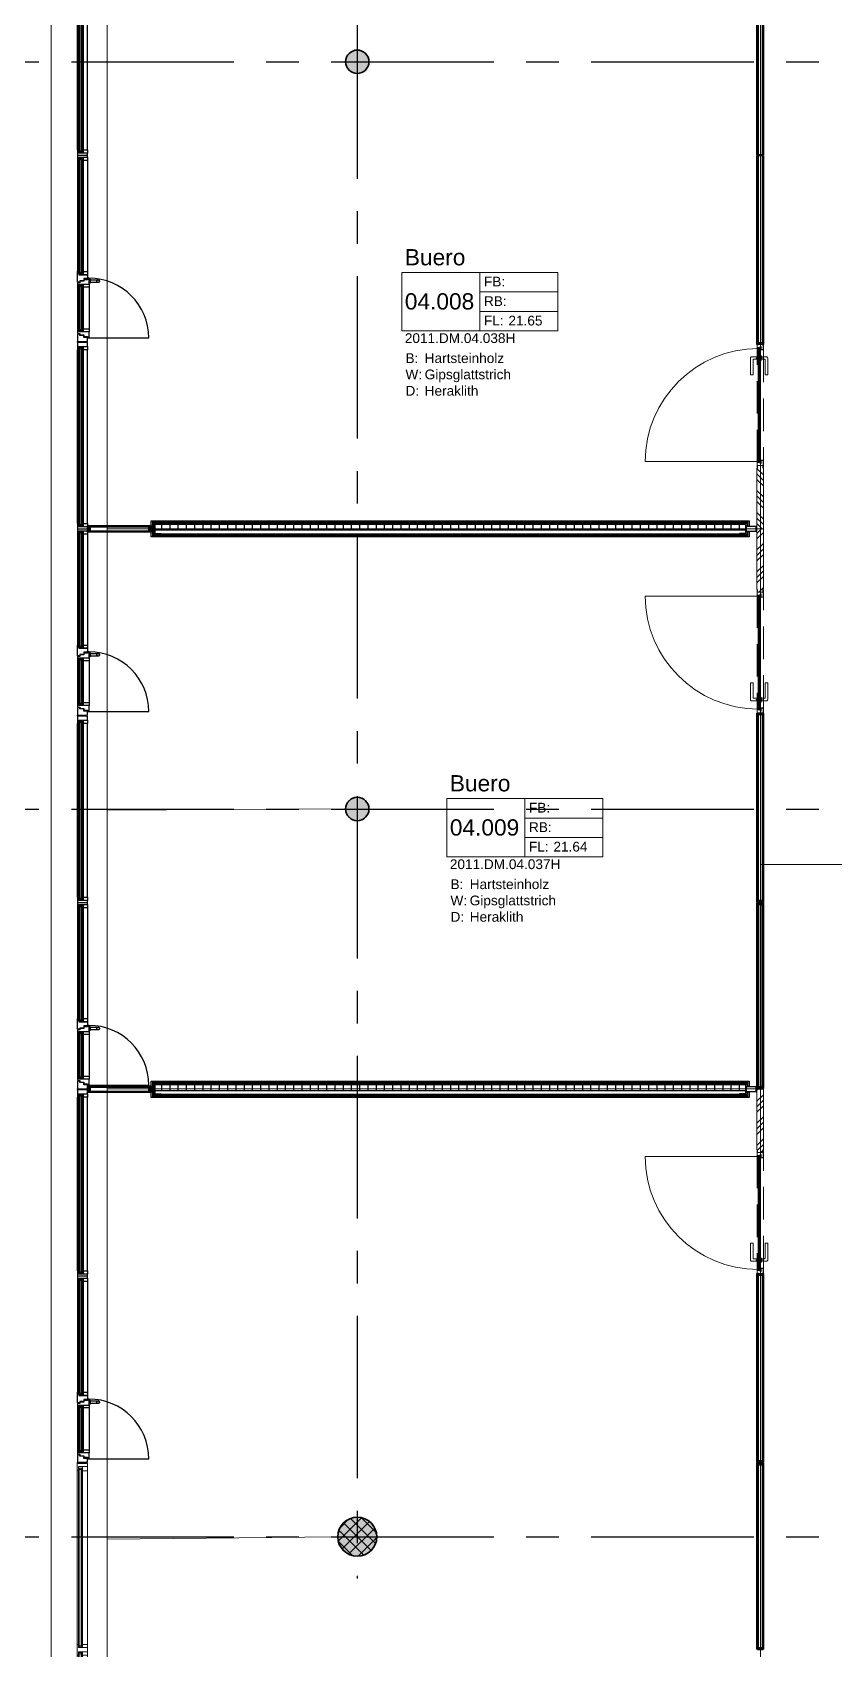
# Model space of a CAD drawing. Header units: millimetres. Extents: x -5 to 111, y -3 to 86.
# Drawn here: x 5.1 to 11.27, y 14.43 to 26.88 of the extents above; entities that cross this region are included whole.
import ezdxf

# ---------------------------------------------------------------- set-up
doc = ezdxf.new("R2010")
doc.units = ezdxf.units.MM
doc.linetypes.add('MITTE', pattern=[2, 1.25, -0.25, 0.25, -0.25])
doc.linetypes.add('STRICHLINIE2', pattern=[0.375, 0.25, -0.125])
for name, color, linetype, lineweight in [('A1------D-', 9, 'Continuous', 18), ('A1E00---E-', 3, 'MITTE', 25), ('A1E2----E-', 4, 'Continuous', 35), ('A1E2----H-', 5, 'Continuous', 18), ('A1E5----E-', 3, 'Continuous', 25), ('A1M11---E-', 3, 'Continuous', 25), ('A1M11---H-', 5, 'Continuous', 25), ('A1M16---E-', 5, 'Continuous', 18), ('A1M62---E-', 5, 'Continuous', 18), ('A1Z21---E-', 210, 'Continuous', 18), ('A1Z23---E-', 214, 'Continuous', 18), ('A1Z29---T-', 5, 'Continuous', 18)]:
    doc.layers.add(name, color=color, linetype=linetype, lineweight=lineweight)
doc.layers.add('A1------H-', color=8, linetype='Continuous')
doc.styles.add('ARIAL', font='ARIAL.TTF')
doc.dimstyles.new('MST1_50m', dxfattribs={"dimtxt": 0.125, "dimasz": 0.05, "dimexe": 0.05, "dimexo": 0.1, "dimgap": 0.05, "dimtad": 1, "dimdec": 3, "dimzin": 9, "dimdsep": 46, "dimtxsty": 'ARIAL', "dimblk": 'ORIGIN', "dimcen": 0, "dimse1": 1, "dimse2": 1, "dimclrd": 256, "dimclre": 256, "dimclrt": 256, "dimadec": 0, "dimazin": 0, "dimtfac": 1, "dimtdec": 3, "dimtix": 1, "dimtmove": 0, "dimatfit": 3, "dimldrblk": 'ORIGIN', "dimfxl": 0, "dimlwd": -1, "dimlwe": -1, "dimarcsym": 0})

# ---------------------------------------------------------------- blocks, each defined once
blk = doc.blocks.new('Gruppe-352')
at = {"layer": 'A1E5----E-'}
blk.add_line((0.088, 0.031), (0.548, 0.031), dxfattribs=at)
blk.add_arc((0.088, 0.031), 0.46, 0, 90, dxfattribs=at)
blk = doc.blocks.new('Gruppe-353')
at = {"layer": 'A1E5----E-'}
blk.add_lwpolyline([(0.088, 0.4825), (0.098, 0.4825), (0.098, 0.4525), (0.088, 0.4525)], close=True, dxfattribs=at)
at = {"layer": 'A1E5----E-', "flags": 128}
blk.add_lwpolyline([(0.158, 0.4775, -0.4142136), (0.168, 0.4675, -0.4142136), (0.158, 0.4575), (0.098, 0.4575), (0.098, 0.4775), (0.158, 0.4775)], format="xyb", close=True, dxfattribs=at)
at = {"layer": 'A1E5----E-'}
blk.add_circle((0.158, 0.4675), 0.01, dxfattribs=at)
blk = doc.blocks.new('Fassaden Typ 1')
at = {"layer": 'A1E5----E-'}
for p, q in [((0, 1.478), (0, 2.814)), ((0.077, 1.478), (0.077, 2.814)), ((0, 1.396), (0, 0.543)), ((0.077, 1.396), (0.077, 0.543)), ((0, 0.422), (0, 0.1)), ((0.088, 0.422), (0.088, 0.1))]:
    blk.add_line(p, q, dxfattribs=at)
for points in [[(0.009, 2.839), (0.077, 2.839), (0.077, 2.871), (0.009, 2.871), (0, 2.871), (0, 2.814), (0.009, 2.814)], [(0.009, 2.832), (0.017, 2.832), (0.017, 1.46), (0.009, 1.46)], [(0.017, 2.832), (0.033, 2.832), (0.033, 2.822), (0.017, 2.822)], [(0.033, 2.832), (0.0375, 2.832), (0.0375, 1.46), (0.033, 1.46)], [(0.0375, 2.832), (0.042, 2.832), (0.042, 1.46), (0.0375, 1.46)], [(0.042, 2.839), (0.077, 2.839), (0.077, 2.814), (0.042, 2.814)], [(0.077, 1.421), (0.077, 1.453), (0.009, 1.453), (0.009, 1.478), (0, 1.478), (0, 1.396), (0.009, 1.396), (0.009, 1.421)], [(0.009, 1.414), (0.017, 1.414), (0.017, 0.525), (0.009, 0.525)], [(0.017, 1.47), (0.033, 1.47), (0.033, 1.46), (0.017, 1.46)], [(0.017, 1.414), (0.033, 1.414), (0.033, 1.404), (0.017, 1.404)], [(0.033, 1.414), (0.0375, 1.414), (0.0375, 0.525), (0.033, 0.525)], [(0.0375, 1.414), (0.042, 1.414), (0.042, 0.525), (0.0375, 0.525)], [(0.042, 1.478), (0.077, 1.478), (0.077, 1.453), (0.042, 1.453)], [(0.042, 1.421), (0.077, 1.421), (0.077, 1.396), (0.042, 1.396)], [(0.077, 0.518), (0.077, 0.488), (0.047, 0.488), (0.047, 0.471), (0.017, 0.471), (0.017, 0.461), (0, 0.461), (0, 0.543), (0.009, 0.543), (0.009, 0.518)], [(0.017, 0.535), (0.033, 0.535), (0.033, 0.525), (0.017, 0.525)], [(0.042, 0.543), (0.077, 0.543), (0.077, 0.518), (0.042, 0.518)], [(0.063, 0.444), (0.088, 0.444), (0.088, 0.491), (0.077, 0.491), (0.077, 0.4795), (0.047, 0.4795), (0.047, 0.468), (0.017, 0.468), (0.017, 0.456), (0, 0.456), (0, 0.422), (0.009, 0.422), (0.009, 0.444)], [(0.009, 0.437), (0.017, 0.437), (0.017, 0.085), (0.009, 0.085)], [(0.017, 0.437), (0.033, 0.437), (0.033, 0.427), (0.017, 0.427)], [(0.033, 0.437), (0.0375, 0.437), (0.0375, 0.085), (0.033, 0.085)], [(0.0375, 0.437), (0.042, 0.437), (0.042, 0.085), (0.0375, 0.085)], [(0.042, 0.444), (0.088, 0.444), (0.088, 0.422), (0.042, 0.422)], [(0.088, 0.031), (0.088, 0.078), (0.063, 0.078), (0.009, 0.078), (0.009, 0.1), (0, 0.1), (0, 0.066), (0.017, 0.066), (0.017, 0.054), (0.047, 0.054), (0.047, 0.0425), (0.077, 0.0425), (0.077, 0.031)], [(0, 0.061), (0, 0.004), (0.009, 0.004), (0.0366, 0.004), (0.077, 0.004), (0.077, 0.034), (0.047, 0.034), (0.047, 0.051), (0.017, 0.051), (0.017, 0.061)], [(0.017, 0.095), (0.033, 0.095), (0.033, 0.085), (0.017, 0.085)], [(0.042, 0.1), (0.088, 0.1), (0.088, 0.078), (0.042, 0.078)]]:
    blk.add_lwpolyline(points, close=True, dxfattribs=at)
for p in [(0, 2.875), (0, 0)]:
    blk.add_point(p, dxfattribs=at)
for name in ['Gruppe-352', 'Gruppe-353']:
    blk.add_blockref(name, (0, 0), dxfattribs=at)
blk = doc.blocks.new('Gruppe-354')
at = {"layer": 'A1E5----E-', "lineweight": 5}
blk.add_line((-45.355, -26.679), (-45.355, -28.939), dxfattribs=at)
at = {"layer": 'A1E5----E-', "lineweight": 5, "flags": 128}
blk.add_lwpolyline([(-45.275, -28.939), (-45.275, -26.679), (-45.355, -26.679)], dxfattribs=at)
at = {"layer": 'A1E5----E-', "lineweight": 5}
for points in [[(-45.355, -26.736), (-45.345, -26.736), (-45.345, -26.704), (-45.315, -26.704), (-45.275, -26.704), (-45.275, -26.679), (-45.355, -26.679)], [(-45.345, -26.716), (-45.34, -26.716), (-45.34, -28.092), (-45.345, -28.092)], [(-45.34, -26.716), (-45.325, -26.716), (-45.325, -26.726), (-45.34, -26.726)], [(-45.325, -26.716), (-45.32, -26.716), (-45.32, -28.092), (-45.325, -28.092)], [(-45.32, -26.716), (-45.315, -26.716), (-45.315, -28.092), (-45.32, -28.092)], [(-45.315, -26.704), (-45.275, -26.704), (-45.275, -26.736), (-45.315, -26.736)], [(-45.345, -28.072), (-45.345, -28.097), (-45.275, -28.097), (-45.275, -28.129), (-45.345, -28.129), (-45.345, -28.154), (-45.355, -28.154), (-45.355, -28.072)], [(-45.34, -28.082), (-45.325, -28.082), (-45.325, -28.092), (-45.34, -28.092)], [(-45.315, -28.072), (-45.275, -28.072), (-45.275, -28.097), (-45.315, -28.097)], [(-45.345, -28.134), (-45.34, -28.134), (-45.34, -28.959), (-45.345, -28.959)], [(-45.34, -28.134), (-45.325, -28.134), (-45.325, -28.144), (-45.34, -28.144)], [(-45.325, -28.134), (-45.32, -28.134), (-45.32, -28.959), (-45.325, -28.959)], [(-45.32, -28.134), (-45.315, -28.134), (-45.315, -28.959), (-45.32, -28.959)], [(-45.315, -28.129), (-45.275, -28.129), (-45.275, -28.154), (-45.315, -28.154)], [(-45.355, -28.977), (-45.355, -28.989), (-45.315, -28.989), (-45.29, -28.989), (-45.275, -28.989), (-45.275, -28.964), (-45.345, -28.964), (-45.345, -28.939), (-45.355, -28.939), (-45.355, -28.969)], [(-45.34, -28.949), (-45.325, -28.949), (-45.325, -28.959), (-45.34, -28.959)], [(-45.315, -28.939), (-45.275, -28.939), (-45.275, -28.964), (-45.315, -28.964)]]:
    blk.add_lwpolyline(points, close=True, dxfattribs=at)
blk = doc.blocks.new('_Origin')
at = {"color": 0, "linetype": 'ByBlock', "lineweight": -2}
blk.add_line((0, 0), (-1, 0), dxfattribs=at)
for points in [[(0, 0), (0, 1)], [(0, 0), (0, -1)]]:
    blk.add_lwpolyline(points)
blk.add_circle((0, 0), 0.5, dxfattribs=at)
blk = doc.blocks.new('*D224')
at = {"layer": 'A1------D-', "transparency": 16777216}
blk.add_line((5.295, 4.001), (84.625, 4.001), dxfattribs=at)
at = {"layer": 'Defpoints', "color": 0, "transparency": 16777216}
for p in [(84.675, 18.775), (5.245, 8.158), (84.675, 4.001)]:
    blk.add_point(p, dxfattribs=at)
at = {"layer": 'A1------D-', "transparency": 16777216, "xscale": 0.05, "yscale": 0.05, "zscale": 0.05, "rotation": 180}
blk.add_blockref('_Origin', (5.245, 4.001), dxfattribs=at)
at = {"layer": 'A1------D-', "transparency": 16777216, "xscale": 0.05, "yscale": 0.05, "zscale": 0.05}
blk.add_blockref('_Origin', (84.675, 4.001), dxfattribs=at)
at = {"layer": 'A1------D-', "transparency": 16777216, "insert": (44.96, 4.115), "char_height": 0.125, "attachment_point": 5, "style": 'ARIAL'}
blk.add_mtext('79.43', dxfattribs=at)
blk = doc.blocks.new('*D252')
at = {"layer": 'A1------D-', "transparency": 16777216}
blk.add_line((2.55, 8.56), (2.55, 18.631), dxfattribs=at)
at = {"layer": 'Defpoints', "color": 0, "transparency": 16777216}
for p in [(2.55, 18.681), (6.015, 18.681), (5.675, 8.51)]:
    blk.add_point(p, dxfattribs=at)
at = {"layer": 'A1------D-', "transparency": 16777216, "xscale": 0.05, "yscale": 0.05, "zscale": 0.05}
for p, rotation in [((2.55, 18.681), 90), ((2.55, 8.51), 270)]:
    blk.add_blockref('_Origin', p, dxfattribs=dict(at, rotation=rotation))
at = {"layer": 'A1------D-', "transparency": 16777216, "insert": (2.436, 13.596), "char_height": 0.125, "attachment_point": 5, "rotation": 90, "style": 'ARIAL'}
blk.add_mtext('10.171', dxfattribs=at)
blk = doc.blocks.new('*D253')
at = {"layer": 'A1------D-', "transparency": 16777216}
for p, q in [((2.55, 18.856), (2.55, 18.906)), ((2.55, 18.681), (2.55, 18.806)), ((2.55, 18.631), (2.55, 18.581))]:
    blk.add_line(p, q, dxfattribs=at)
at = {"layer": 'Defpoints', "color": 0, "transparency": 16777216}
for p in [(2.55, 18.806), (6.015, 18.806), (6.015, 18.681)]:
    blk.add_point(p, dxfattribs=at)
at = {"layer": 'A1------D-', "transparency": 16777216, "xscale": 0.05, "yscale": 0.05, "zscale": 0.05}
for p, rotation in [((2.55, 18.806), 270), ((2.55, 18.681), 90)]:
    blk.add_blockref('_Origin', p, dxfattribs=dict(at, rotation=rotation))
at = {"layer": 'A1------D-', "transparency": 16777216, "insert": (2.436, 18.744), "char_height": 0.125, "attachment_point": 5, "rotation": 90, "style": 'ARIAL'}
blk.add_mtext('12.5', dxfattribs=at)
blk = doc.blocks.new('*D254')
at = {"layer": 'A1------D-', "transparency": 16777216}
blk.add_line((2.55, 18.856), (2.55, 22.944), dxfattribs=at)
at = {"layer": 'Defpoints', "color": 0, "transparency": 16777216}
for p in [(2.55, 22.994), (6.015, 22.994), (6.015, 18.806)]:
    blk.add_point(p, dxfattribs=at)
at = {"layer": 'A1------D-', "transparency": 16777216, "xscale": 0.05, "yscale": 0.05, "zscale": 0.05}
for p, rotation in [((2.55, 22.994), 90), ((2.55, 18.806), 270)]:
    blk.add_blockref('_Origin', p, dxfattribs=dict(at, rotation=rotation))
at = {"layer": 'A1------D-', "transparency": 16777216, "insert": (2.436, 20.9), "char_height": 0.125, "attachment_point": 5, "rotation": 90, "style": 'ARIAL'}
blk.add_mtext('4.188', dxfattribs=at)
blk = doc.blocks.new('*D255')
at = {"layer": 'A1------D-', "transparency": 16777216}
for p, q in [((2.55, 23.169), (2.55, 23.219)), ((2.55, 22.994), (2.55, 23.119)), ((2.55, 22.944), (2.55, 22.894))]:
    blk.add_line(p, q, dxfattribs=at)
at = {"layer": 'Defpoints', "color": 0, "transparency": 16777216}
for p in [(2.55, 23.119), (6.015, 23.119), (6.015, 22.994)]:
    blk.add_point(p, dxfattribs=at)
at = {"layer": 'A1------D-', "transparency": 16777216, "xscale": 0.05, "yscale": 0.05, "zscale": 0.05}
for p, rotation in [((2.55, 23.119), 270), ((2.55, 22.994), 90)]:
    blk.add_blockref('_Origin', p, dxfattribs=dict(at, rotation=rotation))
at = {"layer": 'A1------D-', "transparency": 16777216, "insert": (2.436, 23.056), "char_height": 0.125, "attachment_point": 5, "rotation": 90, "style": 'ARIAL'}
blk.add_mtext('12.5', dxfattribs=at)
blk = doc.blocks.new('*D256')
at = {"layer": 'A1------D-', "transparency": 16777216}
blk.add_line((2.55, 23.169), (2.55, 27.256), dxfattribs=at)
at = {"layer": 'Defpoints', "color": 0, "transparency": 16777216}
for p in [(2.55, 27.306), (6.015, 27.306), (6.015, 23.119)]:
    blk.add_point(p, dxfattribs=at)
at = {"layer": 'A1------D-', "transparency": 16777216, "xscale": 0.05, "yscale": 0.05, "zscale": 0.05}
for p, rotation in [((2.55, 27.306), 90), ((2.55, 23.119), 270)]:
    blk.add_blockref('_Origin', p, dxfattribs=dict(at, rotation=rotation))
at = {"layer": 'A1------D-', "transparency": 16777216, "insert": (2.436, 25.213), "char_height": 0.125, "attachment_point": 5, "rotation": 90, "style": 'ARIAL'}
blk.add_mtext('4.188', dxfattribs=at)
blk = doc.blocks.new('*D274')
at = {"layer": 'A1------D-', "transparency": 16777216}
blk.add_line((1.763, 8.2), (1.763, 75.005), dxfattribs=at)
at = {"layer": 'Defpoints', "color": 0, "transparency": 16777216}
for p in [(1.763, 75.055), (5.245, 75.055), (5.245, 8.15)]:
    blk.add_point(p, dxfattribs=at)
at = {"layer": 'A1------D-', "transparency": 16777216, "xscale": 0.05, "yscale": 0.05, "zscale": 0.05}
for p, rotation in [((1.763, 75.055), 90), ((1.763, 8.15), 270)]:
    blk.add_blockref('_Origin', p, dxfattribs=dict(at, rotation=rotation))
at = {"layer": 'A1------D-', "transparency": 16777216, "insert": (1.649, 41.603), "char_height": 0.125, "attachment_point": 5, "rotation": 90, "style": 'ARIAL'}
blk.add_mtext('66.905', dxfattribs=at)
blk = doc.blocks.new('bbl-raumstempel')
for points in [[(0, 0), (0, -0.45), (1.2, -0.45), (1.2, 0), (0, 0)], [(0.6, -0.45), (0.6, 0)], [(0.6, -0.15), (1.2, -0.15)], [(0.6, -0.3), (1.2, -0.3)], [(1.2, -0.3), (1.2, -0.45)]]:
    blk.add_lwpolyline(points)
at = {"style": 'ARIAL'}
for s, p in [('FB:', (0.632, -0.108)), ('RB:', (0.632, -0.258)), ('FL:', (0.632, -0.408)), ('B:', (0.028, -0.697)), ('W:', (0.028, -0.822)), ('D:', (0.028, -0.948))]:
    blk.add_text(s, height=0.075, dxfattribs=at).set_placement(p)
for tag, p, height in [('RAUMBEZ', (0.023, 0.055), 0.125), ('FB', (0.82, -0.108), 0.075), ('RNR1', (0.023, -0.285), 0.125), ('RB', (0.82, -0.258), 0.075), ('FLAECHE', (0.82, -0.408), 0.075), ('RNR2', (0.023, -0.543), 0.075), ('B', (0.176, -0.697), 0.075), ('W', (0.176, -0.822), 0.075), ('D', (0.176, -0.948), 0.075)]:
    blk.add_attdef(tag, p, '', height=height, dxfattribs=at)
blk = doc.blocks.new('2011.DM.04.025V', base_point=(44.845, 13.53))
at = {"layer": 'A1Z21---E-'}
blk.add_lwpolyline([(44.845, 13.53), (10.701, 13.53), (44.845, 13.53), (10.701, 13.53), (10.701, 20.474), (12.516, 20.474), (12.516, 14.981), (16.975, 14.981), (16.975, 15.58), (17.375, 15.58), (17.375, 20.13), (16.976, 20.13), (16.976, 20.474), (18.38, 20.474)], dxfattribs=at)
at = {"layer": 'A1Z21---E-', "style": 'ARIAL', "flags": 1}
blk.add_attdef('C_NUMBER', (44.845, 13.53), '', height=10, dxfattribs=at)
blk = doc.blocks.new('2011.DM.04.036H', base_point=(5.675, 18.746))
at = {"layer": 'A1Z21---E-'}
blk.add_lwpolyline([(5.675, 18.746), (10.701, 18.746), (10.701, 13.53), (13.225, 13.53), (13.225, 8.51), (7.598, 8.51), (7.6, 8.75), (7.655, 8.761), (7.706, 8.794), (7.741, 8.849), (7.75, 8.9), (7.737, 8.96), (7.705, 9.007), (7.658, 9.038), (7.6, 9.05), (7.535, 9.035), (7.495, 9.007), (7.465, 8.966), (7.45, 8.9), (7.462, 8.841), (7.494, 8.794), (7.536, 8.764), (7.6, 8.75), (7.598, 8.51), (5.675, 8.51), (5.675, 15.282), (7.45, 15.3), (7.459, 15.25), (7.493, 15.195), (7.538, 15.163), (7.6, 15.15), (7.657, 15.161), (7.706, 15.194), (7.738, 15.24), (7.75, 15.3), (7.731, 15.372), (7.705, 15.407), (7.665, 15.435), (7.6, 15.45), (7.543, 15.439), (7.495, 15.407), (7.462, 15.358), (7.45, 15.3), (5.675, 15.282)], close=True, dxfattribs=at)
at = {"layer": 'A1Z21---E-', "style": 'ARIAL', "flags": 1}
blk.add_attdef('C_NUMBER', (5.675, 18.746), '', height=10, dxfattribs=at)
blk = doc.blocks.new('2011.DM.04.037H', base_point=(5.675, 23.056))
at = {"layer": 'A1Z21---E-'}
blk.add_lwpolyline([(5.675, 23.056), (10.701, 23.056), (10.701, 18.746), (5.675, 18.746), (5.675, 20.891), (7.51, 20.9), (7.517, 20.866), (7.535, 20.837), (7.562, 20.819), (7.6, 20.81), (7.637, 20.818), (7.663, 20.836), (7.684, 20.868), (7.69, 20.9), (7.681, 20.939), (7.663, 20.964), (7.635, 20.983), (7.6, 20.99), (7.572, 20.986), (7.537, 20.964), (7.522, 20.946), (7.51, 20.9), (5.675, 20.891)], close=True, dxfattribs=at)
at = {"layer": 'A1Z21---E-', "style": 'ARIAL', "flags": 1}
blk.add_attdef('C_NUMBER', (5.675, 23.056), '', height=10, dxfattribs=at)
blk = doc.blocks.new('2011.DM.04.038H', base_point=(5.675, 27.369))
at = {"layer": 'A1Z21---E-'}
blk.add_lwpolyline([(5.675, 27.369), (7.596, 27.369), (7.6, 26.74), (7.563, 26.732), (7.538, 26.715), (7.518, 26.688), (7.51, 26.65), (7.518, 26.613), (7.536, 26.586), (7.563, 26.571), (7.6, 26.56), (7.637, 26.568), (7.663, 26.585), (7.684, 26.619), (7.69, 26.65), (7.681, 26.689), (7.664, 26.714), (7.632, 26.734), (7.6, 26.74), (7.596, 27.369), (10.67, 27.369), (10.701, 27.369), (10.701, 23.056), (5.675, 23.056)], close=True, dxfattribs=at)
at = {"layer": 'A1Z21---E-', "style": 'ARIAL', "flags": 1}
blk.add_attdef('C_NUMBER', (5.675, 27.369), '', height=10, dxfattribs=at)
blk = doc.blocks.new('Gruppe-13')
at = {"layer": 'A1M16---E-', "linetype": 'Continuous', "lineweight": 5}
h = blk.add_hatch(dxfattribs=at)
h.set_pattern_fill('HARTHOLZ', color=256, style=0, pattern_type=2)
h.set_pattern_definition([(45, (0, 0), (-0.084853, 0.084853), []), (45, (-0.02121, 0.02121), (-0.084853, 0.084853), []), (45, (-0.04243, 0.04243), (-0.084853, 0.084853), [])])
h.paths.add_polyline_path([(-0.43355, -0.22875), (-0.39355, -0.22875), (-0.39355, -0.24875), (-0.38855, -0.24875), (-0.38855, -0.71625), (-0.43855, -0.71625), (-0.43855, -0.24875), (-0.43355, -0.24875)])
at = {"layer": 'A1M16---E-', "linetype": 'Continuous', "lineweight": 9}
blk.add_lwpolyline([(-0.43355, -0.22875), (-0.39355, -0.22875), (-0.39355, -0.24875), (-0.38855, -0.24875), (-0.38855, -0.71625), (-0.43855, -0.71625), (-0.43855, -0.24875), (-0.43355, -0.24875)], close=True, dxfattribs=at)
blk = doc.blocks.new('Gruppe-14')
at = {"layer": 'A1M16---E-', "linetype": 'Continuous', "lineweight": 0}
for points in [[(-0.413, 0.686), (-0.413, 0.678), (-0.391, 0.678), (-0.391, 0.716), (-0.389, 0.716), (-0.389, 0.676), (-0.415, 0.676), (-0.415, 0.684), (-0.419, 0.684), (-0.419, 0.661), (-0.439, 0.661), (-0.439, 0.716), (-0.437, 0.716), (-0.437, 0.663), (-0.421, 0.663), (-0.421, 0.686)], [(-0.412, 0.671), (-0.406, 0.671), (-0.406, -0.199), (-0.412, -0.199)], [(-0.405, 0.671), (-0.399, 0.671), (-0.399, -0.199), (-0.405, -0.199)], [(-0.413, -0.214), (-0.413, -0.206), (-0.391, -0.206), (-0.391, -0.244), (-0.389, -0.244), (-0.389, -0.204), (-0.415, -0.204), (-0.415, -0.212), (-0.419, -0.212), (-0.419, -0.189), (-0.439, -0.189), (-0.439, -0.244), (-0.437, -0.244), (-0.437, -0.191), (-0.421, -0.191), (-0.421, -0.214)]]:
    blk.add_hatch(color=256, dxfattribs=at).paths.add_polyline_path(points)
at = {"layer": 'A1M16---E-', "linetype": 'STRICHLINIE2', "lineweight": 9}
for p, q in [((-0.439, 0.661), (-0.439, -0.189)), ((-0.389, -0.204), (-0.389, 0.676))]:
    blk.add_line(p, q, dxfattribs=at)
at = {"layer": 'A1M16---E-', "linetype": 'Continuous', "lineweight": 9}
blk.add_line((-0.399, -0.199), (0.471, -0.199), dxfattribs=at)
for points in [[(-0.413, 0.686), (-0.413, 0.678), (-0.391, 0.678), (-0.391, 0.716), (-0.389, 0.716), (-0.389, 0.676), (-0.415, 0.676), (-0.415, 0.684), (-0.419, 0.684), (-0.419, 0.661), (-0.439, 0.661), (-0.439, 0.716), (-0.437, 0.716), (-0.437, 0.663), (-0.421, 0.663), (-0.421, 0.686)], [(-0.391, 0.701), (-0.437, 0.701), (-0.437, 0.663), (-0.421, 0.663), (-0.421, 0.686), (-0.413, 0.686), (-0.413, 0.678), (-0.391, 0.678)], [(-0.419, 0.684), (-0.415, 0.684), (-0.415, 0.661), (-0.419, 0.661)], [(-0.412, 0.671), (-0.406, 0.671), (-0.406, -0.199), (-0.412, -0.199)], [(-0.405, 0.671), (-0.399, 0.671), (-0.399, -0.199), (-0.405, -0.199)], [(-0.412, 0.603), (-0.399, 0.603), (-0.399, 0.593), (-0.412, 0.593)], [(-0.413, -0.214), (-0.413, -0.206), (-0.391, -0.206), (-0.391, -0.244), (-0.389, -0.244), (-0.389, -0.204), (-0.415, -0.204), (-0.415, -0.212), (-0.419, -0.212), (-0.419, -0.189), (-0.439, -0.189), (-0.439, -0.244), (-0.437, -0.244), (-0.437, -0.191), (-0.421, -0.191), (-0.421, -0.214)], [(-0.391, -0.229), (-0.437, -0.229), (-0.437, -0.191), (-0.421, -0.191), (-0.421, -0.214), (-0.413, -0.214), (-0.413, -0.206), (-0.391, -0.206)], [(-0.437, -0.229), (-0.434, -0.229), (-0.434, -0.244), (-0.437, -0.244)], [(-0.419, -0.189), (-0.415, -0.189), (-0.415, -0.212), (-0.419, -0.212)], [(-0.394, -0.229), (-0.391, -0.229), (-0.391, -0.244), (-0.394, -0.244)]]:
    blk.add_lwpolyline(points, close=True, dxfattribs=at)
at = {"layer": 'A1M16---E-', "linetype": 'Continuous', "lineweight": 9, "flags": 128}
for points in [[(-0.471, 0.598, -0.414214), (-0.461, 0.608), (-0.421, 0.608), (-0.421, 0.588), (-0.446, 0.588, 0.414214), (-0.451, 0.583), (-0.451, 0.468), (-0.471, 0.468)], [(-0.412, 0.617), (-0.412, 0.58), (-0.419, 0.58, -0.414214), (-0.421, 0.582), (-0.421, 0.615, -0.414214), (-0.419, 0.617)], [(-0.399, 0.617), (-0.399, 0.58), (-0.391, 0.58, 0.414214), (-0.389, 0.582), (-0.389, 0.615, 0.414214), (-0.391, 0.617)], [(-0.339, 0.598, 0.414214), (-0.349, 0.608), (-0.389, 0.608), (-0.389, 0.588), (-0.364, 0.588, -0.414214), (-0.359, 0.583), (-0.359, 0.468), (-0.339, 0.468)]]:
    blk.add_lwpolyline(points, format="xyb", close=True, dxfattribs=at)
at = {"layer": 'A1M16---E-', "linetype": 'Continuous', "lineweight": 9}
for centre in [(-0.427, 0.598), (-0.383, 0.598)]:
    blk.add_circle(centre, 0.001, dxfattribs=at)
blk.add_arc((-0.399, -0.199), 0.87, 0, 90, dxfattribs=at)
at = {"layer": 'A1M16---E-'}
blk.add_blockref('Gruppe-13', (0, 0), dxfattribs=at)
blk = doc.blocks.new('2011.DM.04.049V', base_point=(35.55, 47.104))
at = {"layer": 'A1Z21---E-'}
blk.add_lwpolyline([(10.7, 43.18), (10.701, 20.474), (15.067, 20.474), (15.067, 20.675), (14.875, 20.675), (14.875, 21.125), (15.325, 21.125), (15.325, 20.675), (15.067, 20.675), (15.067, 20.474), (18.38, 20.474)], dxfattribs=at)
at = {"layer": 'A1Z21---E-', "style": 'ARIAL', "flags": 1}
blk.add_attdef('C_NUMBER', (35.55, 47.104), '', height=10, dxfattribs=at)

msp = doc.modelspace()

# ---------------------------------------------------------------- hatches: boundary and pattern name
at = {"layer": 'A1------H-'}
h = msp.add_hatch(color=256, dxfattribs=at)
edge = h.paths.add_edge_path()
edge.add_arc((7.6, 26.65), 0.09, 0, 360)
h = msp.add_hatch(color=256, dxfattribs=at)
edge = h.paths.add_edge_path()
edge.add_arc((7.6, 26.65), 0.09, 0, 360)
h = msp.add_hatch(color=256, dxfattribs=at)
edge = h.paths.add_edge_path()
edge.add_arc((7.6, 20.9), 0.09, 0, 360)
h = msp.add_hatch(color=256, dxfattribs=at)
edge = h.paths.add_edge_path()
edge.add_arc((7.6, 20.9), 0.09, 0, 360)
h = msp.add_hatch(color=256, dxfattribs=at)
edge = h.paths.add_edge_path()
edge.add_arc((7.6, 15.3), 0.15, 0, 360)
at = {"layer": 'A1E2----H-'}
h = msp.add_hatch(dxfattribs=at)
h.set_pattern_fill('ANSI37', color=256, scale=0.02, style=0)
edge = h.paths.add_edge_path()
edge.add_arc((7.6, 15.3), 0.15, 0, 360, ccw=False)
at = {"layer": 'A1M11---H-'}
h = msp.add_hatch(dxfattribs=at)
h.set_pattern_fill('ANSI31', color=256, scale=0.02, angle=45, style=0)
h.paths.add_polyline_path([(6.043, 23.0915), (10.587, 23.0915), (10.587, 23.0445), (6.043, 23.0445)])
h = msp.add_hatch(dxfattribs=at)
h.set_pattern_fill('ANSI31', color=256, scale=0.02, angle=45, style=0)
h.paths.add_polyline_path([(6.043, 18.779), (10.587, 18.779), (10.587, 18.732), (6.043, 18.732)])

# ---------------------------------------------------------------- linework, layer by layer
at = {"layer": 'A1E00---E-'}
for p, q in [((7.6, 79), (7.6, 14.9776)), ((1.4, 26.65), (89.8, 26.65)), ((1.4, 20.9), (89.8, 20.9)), ((1.4, 15.3), (47.4, 15.3))]:
    msp.add_line(p, q, dxfattribs=at)
at = {"layer": 'A1E2----E-'}
for centre, radius in [((7.6, 26.65), 0.09), ((7.6, 26.65), 0.09), ((7.6, 20.9), 0.09), ((7.6, 20.9), 0.09), ((7.6, 15.3), 0.15), ((7.6, 15.3), 0.15)]:
    msp.add_circle(centre, radius, dxfattribs=at)
at = {"layer": 'A1E5----E-'}
for p, q in [((5.445, 25.9313), (5.525, 25.9313)), ((5.445, 24.4938), (5.525, 24.4938)), ((5.445, 23.0563), (5.525, 23.0563)), ((5.445, 21.6188), (5.525, 21.6188)), ((5.445, 20.1813), (5.525, 20.1813)), ((5.525, 18.7438), (5.445, 18.7438)), ((5.525, 17.305), (5.445, 17.305)), ((5.525, 15.8688), (5.445, 15.8688))]:
    msp.add_line(p, q, dxfattribs=at)
at = {"layer": 'A1M11---E-'}
for p, q in [((10.6875, 24.4888), (10.7145, 24.4738)), ((10.7145, 24.4888), (10.6875, 24.4738)), ((5.545, 23.0688), (5.53, 23.0418)), ((5.545, 23.0418), (5.53, 23.0688)), ((5.995, 23.0688), (6.01, 23.0418)), ((5.995, 23.0418), (6.01, 23.0688)), ((10.6875, 21.6238), (10.7145, 21.6388)), ((10.7145, 21.6238), (10.6875, 21.6388)), ((10.6875, 20.1988), (10.7145, 20.1838)), ((10.7145, 20.1988), (10.6875, 20.1838)), ((10.6875, 20.1638), (10.7145, 20.1788)), ((10.7145, 20.1638), (10.6875, 20.1788)), ((5.545, 18.7563), (5.53, 18.7293)), ((5.545, 18.7293), (5.53, 18.7563)), ((5.995, 18.7563), (6.01, 18.7293)), ((5.995, 18.7293), (6.01, 18.7563)), ((10.6875, 18.7638), (10.7145, 18.7488)), ((10.7145, 18.7638), (10.6875, 18.7488)), ((10.6875, 17.3113), (10.7145, 17.3263)), ((10.7145, 17.3113), (10.6875, 17.3263)), ((10.6875, 15.8863), (10.7145, 15.8713)), ((10.7145, 15.8863), (10.6875, 15.8713)), ((10.6875, 15.8513), (10.7145, 15.8663)), ((10.7145, 15.8513), (10.6875, 15.8663)), ((10.6875, 14.4488), (10.7145, 14.4338)), ((10.7145, 14.4488), (10.6875, 14.4338))]:
    msp.add_line(p, q, dxfattribs=at)
for points in [[(10.675, 27.3663), (10.677, 27.3663), (10.677, 25.9338), (10.675, 25.9338)], [(10.677, 27.3663), (10.723, 27.3663), (10.723, 25.9338), (10.677, 25.9338)], [(10.6795, 25.9338), (10.6875, 25.9338), (10.6875, 27.3663), (10.6795, 27.3663)], [(10.7145, 25.9338), (10.7205, 25.9338), (10.7205, 27.3663), (10.7145, 27.3663)], [(10.723, 27.3663), (10.725, 27.3663), (10.725, 25.9338), (10.723, 25.9338)], [(10.675, 25.9288), (10.677, 25.9288), (10.677, 24.4738), (10.675, 24.4738)], [(10.677, 25.9288), (10.723, 25.9288), (10.723, 24.4738), (10.677, 24.4738)], [(10.6795, 24.4738), (10.6875, 24.4738), (10.6875, 25.9288), (10.6795, 25.9288)], [(10.7145, 24.4738), (10.7205, 24.4738), (10.7205, 25.9288), (10.7145, 25.9288)], [(10.723, 25.9288), (10.725, 25.9288), (10.725, 24.4738), (10.723, 24.4738)], [(10.6875, 24.4888), (10.7145, 24.4888), (10.7145, 24.4738), (10.6875, 24.4738)], [(5.525, 23.0813), (6.015, 23.0813), (6.015, 23.0793), (5.525, 23.0793)], [(5.525, 23.0793), (6.015, 23.0793), (6.015, 23.0333), (5.525, 23.0333)], [(5.525, 23.0768), (5.53, 23.0768), (5.53, 23.0358), (5.525, 23.0358)], [(5.525, 23.0333), (6.015, 23.0333), (6.015, 23.0313), (5.525, 23.0313)], [(5.53, 23.0768), (6.01, 23.0768), (6.01, 23.0688), (5.53, 23.0688)], [(5.53, 23.0688), (5.545, 23.0688), (5.545, 23.0418), (5.53, 23.0418)], [(5.53, 23.0418), (6.01, 23.0418), (6.01, 23.0358), (5.53, 23.0358)], [(5.995, 23.0688), (6.01, 23.0688), (6.01, 23.0418), (5.995, 23.0418)], [(6.01, 23.0768), (6.015, 23.0768), (6.015, 23.0358), (6.01, 23.0358)], [(6.015, 23.1188), (6.0275, 23.1188), (6.0275, 22.9938), (6.015, 22.9938)], [(6.0275, 23.1188), (10.6025, 23.1188), (10.6025, 23.1063), (6.0275, 23.1063)], [(6.0275, 23.1063), (6.04, 23.1063), (6.04, 23.0063), (6.0275, 23.0063)], [(6.04, 23.1063), (10.59, 23.1063), (10.59, 23.0938), (6.04, 23.0938)], [(6.09, 23.0188), (6.04, 23.0188), (6.04, 23.0938), (6.09, 23.0938), (6.09, 23.0915), (6.043, 23.0915), (6.043, 23.021), (6.09, 23.021)], [(6.043, 23.0915), (10.587, 23.0915), (10.587, 23.0445), (6.043, 23.0445)], [(10.54, 23.0188), (10.59, 23.0188), (10.59, 23.0938), (10.54, 23.0938), (10.54, 23.0915), (10.587, 23.0915), (10.587, 23.021), (10.54, 23.021)], [(10.59, 23.1063), (10.6025, 23.1063), (10.6025, 23.0763), (10.59, 23.0763)], [(10.59, 23.0763), (10.6415, 23.0763), (10.6625, 23.0763), (10.67, 23.0763), (10.67, 23.0363), (10.6625, 23.0363), (10.6415, 23.0363), (10.59, 23.0363)], [(10.59, 23.0363), (10.6025, 23.0363), (10.6025, 23.0063), (10.59, 23.0063)], [(10.6415, 23.0743), (10.592, 23.0743), (10.592, 23.0383), (10.6415, 23.0383), (10.6625, 23.0383), (10.668, 23.0383), (10.668, 23.0743), (10.6625, 23.0743)], [(10.6025, 23.1188), (10.615, 23.1188), (10.615, 23.0763), (10.6025, 23.0763)], [(10.6025, 23.0363), (10.615, 23.0363), (10.615, 22.9938), (10.6025, 22.9938)], [(6.0275, 23.0063), (10.6025, 23.0063), (10.6025, 22.9938), (6.0275, 22.9938)], [(6.04, 23.0188), (10.59, 23.0188), (10.59, 23.0063), (6.04, 23.0063)], [(10.675, 21.6388), (10.677, 21.6388), (10.677, 20.1838), (10.675, 20.1838)], [(10.677, 21.6388), (10.723, 21.6388), (10.723, 20.1838), (10.677, 20.1838)], [(10.6795, 20.1838), (10.6875, 20.1838), (10.6875, 21.6388), (10.6795, 21.6388)], [(10.6875, 21.6388), (10.7145, 21.6388), (10.7145, 21.6238), (10.6875, 21.6238)], [(10.7145, 20.1838), (10.7205, 20.1838), (10.7205, 21.6388), (10.7145, 21.6388)], [(10.723, 21.6388), (10.725, 21.6388), (10.725, 20.1838), (10.723, 20.1838)], [(10.675, 20.1788), (10.677, 20.1788), (10.677, 18.7488), (10.675, 18.7488)], [(10.677, 20.1788), (10.723, 20.1788), (10.723, 18.7488), (10.677, 18.7488)], [(10.6795, 20.1838), (10.7205, 20.1838), (10.7205, 20.1788), (10.6795, 20.1788)], [(10.6795, 20.1788), (10.6875, 20.1788), (10.6875, 18.7488), (10.6795, 18.7488)], [(10.6875, 20.1988), (10.7145, 20.1988), (10.7145, 20.1838), (10.6875, 20.1838)], [(10.6875, 20.1788), (10.7145, 20.1788), (10.7145, 20.1638), (10.6875, 20.1638)], [(10.7145, 20.1788), (10.7205, 20.1788), (10.7205, 18.7488), (10.7145, 18.7488)], [(10.723, 20.1788), (10.725, 20.1788), (10.725, 18.7488), (10.723, 18.7488)], [(6.015, 18.8063), (6.0275, 18.8063), (6.0275, 18.6813), (6.015, 18.6813)], [(6.0275, 18.8063), (10.6025, 18.8063), (10.6025, 18.7938), (6.0275, 18.7938)], [(6.0275, 18.7938), (6.04, 18.7938), (6.04, 18.6938), (6.0275, 18.6938)], [(6.04, 18.7938), (10.59, 18.7938), (10.59, 18.7813), (6.04, 18.7813)], [(10.59, 18.7938), (10.6025, 18.7938), (10.6025, 18.7638), (10.59, 18.7638)], [(10.6025, 18.8063), (10.615, 18.8063), (10.615, 18.7638), (10.6025, 18.7638)], [(5.525, 18.7688), (6.015, 18.7688), (6.015, 18.7668), (5.525, 18.7668)], [(5.525, 18.7668), (6.015, 18.7668), (6.015, 18.7208), (5.525, 18.7208)], [(5.525, 18.7643), (5.53, 18.7643), (5.53, 18.7233), (5.525, 18.7233)], [(5.525, 18.7208), (6.015, 18.7208), (6.015, 18.7188), (5.525, 18.7188)], [(5.53, 18.7643), (6.01, 18.7643), (6.01, 18.7563), (5.53, 18.7563)], [(5.53, 18.7563), (5.545, 18.7563), (5.545, 18.7293), (5.53, 18.7293)], [(5.53, 18.7293), (6.01, 18.7293), (6.01, 18.7233), (5.53, 18.7233)], [(5.995, 18.7563), (6.01, 18.7563), (6.01, 18.7293), (5.995, 18.7293)], [(6.01, 18.7643), (6.015, 18.7643), (6.015, 18.7233), (6.01, 18.7233)], [(6.0275, 18.6938), (10.6025, 18.6938), (10.6025, 18.6813), (6.0275, 18.6813)], [(6.09, 18.7063), (6.04, 18.7063), (6.04, 18.7813), (6.09, 18.7813), (6.09, 18.779), (6.043, 18.779), (6.043, 18.7085), (6.09, 18.7085)], [(6.04, 18.7063), (10.59, 18.7063), (10.59, 18.6938), (6.04, 18.6938)], [(6.043, 18.779), (10.587, 18.779), (10.587, 18.732), (6.043, 18.732)], [(10.54, 18.7063), (10.59, 18.7063), (10.59, 18.7813), (10.54, 18.7813), (10.54, 18.779), (10.587, 18.779), (10.587, 18.7085), (10.54, 18.7085)], [(10.59, 18.7638), (10.6415, 18.7638), (10.6625, 18.7638), (10.67, 18.7638), (10.67, 18.7238), (10.6625, 18.7238), (10.6415, 18.7238), (10.59, 18.7238)], [(10.59, 18.7238), (10.6025, 18.7238), (10.6025, 18.6938), (10.59, 18.6938)], [(10.6415, 18.7618), (10.592, 18.7618), (10.592, 18.7258), (10.6415, 18.7258), (10.6625, 18.7258), (10.668, 18.7258), (10.668, 18.7618), (10.6625, 18.7618)], [(10.6025, 18.7238), (10.615, 18.7238), (10.615, 18.6813), (10.6025, 18.6813)], [(10.6795, 18.7488), (10.7205, 18.7488), (10.7205, 18.7438), (10.6795, 18.7438)], [(10.6875, 18.7638), (10.7145, 18.7638), (10.7145, 18.7488), (10.6875, 18.7488)], [(10.675, 17.3263), (10.677, 17.3263), (10.677, 15.8713), (10.675, 15.8713)], [(10.677, 17.3263), (10.723, 17.3263), (10.723, 15.8713), (10.677, 15.8713)], [(10.6795, 15.8713), (10.6875, 15.8713), (10.6875, 17.3263), (10.6795, 17.3263)], [(10.6875, 17.3263), (10.7145, 17.3263), (10.7145, 17.3113), (10.6875, 17.3113)], [(10.7145, 15.8713), (10.7205, 15.8713), (10.7205, 17.3263), (10.7145, 17.3263)], [(10.723, 17.3263), (10.725, 17.3263), (10.725, 15.8713), (10.723, 15.8713)], [(10.675, 15.8663), (10.677, 15.8663), (10.677, 14.4338), (10.675, 14.4338)], [(10.677, 15.8663), (10.723, 15.8663), (10.723, 14.4338), (10.677, 14.4338)], [(10.6795, 15.8713), (10.7205, 15.8713), (10.7205, 15.8663), (10.6795, 15.8663)], [(10.6795, 14.4338), (10.6875, 14.4338), (10.6875, 15.8663), (10.6795, 15.8663)], [(10.6875, 15.8863), (10.7145, 15.8863), (10.7145, 15.8713), (10.6875, 15.8713)], [(10.6875, 15.8663), (10.7145, 15.8663), (10.7145, 15.8513), (10.6875, 15.8513)], [(10.7145, 14.4338), (10.7205, 14.4338), (10.7205, 15.8663), (10.7145, 15.8663)], [(10.723, 15.8663), (10.725, 15.8663), (10.725, 14.4338), (10.723, 14.4338)], [(10.6875, 14.4488), (10.7145, 14.4488), (10.7145, 14.4338), (10.6875, 14.4338)], [(10.6795, 14.4338), (10.7205, 14.4338), (10.7205, 14.4288), (10.6795, 14.4288)]]:
    msp.add_lwpolyline(points, close=True, dxfattribs=at)
at = {"layer": 'A1M62---E-'}
for p, q in [((5.245, 75.055), (5.245, 8.15)), ((5.675, 74.625), (5.675, 18.775)), ((5.675, 8.51), (5.675, 18.7675))]:
    msp.add_line(p, q, dxfattribs=at)
at = {"layer": 'A1Z23---E-'}
msp.add_lwpolyline([(5.245, 46.5598), (5.245, 8.15), (26.4855, 8.15), (26.4855, 19.33), (25.63, 19.33), (25.63, 19.65), (28.2783, 19.65), (28.2783, 19.33), (26.4855, 19.33), (26.4855, 8.15), (45.31, 8.15), (45.31, 18.775), (52.0028, 18.775), (52.0028, 42.15)], dxfattribs=at)

# ---------------------------------------------------------------- block references
at = {"layer": 'A1E5----E-'}
for name, p in [('Fassaden Typ 1', (5.448, 24.4938)), ('Fassaden Typ 1', (5.448, 21.6188)), ('Fassaden Typ 1', (5.448, 18.7438)), ('Fassaden Typ 1', (5.448, 15.8688)), ('Gruppe-354', (50.8004, 42.5436))]:
    msp.add_blockref(name, p, dxfattribs=at)
at = {"layer": 'A1M16---E-', "extrusion": (0, 0, -1), "zscale": -1}
msp.add_blockref('Gruppe-14', (-10.2864, 23.7725), dxfattribs=at)
at = {"layer": 'A1M16---E-', "rotation": 180}
for p in [(10.2864, 22.34), (10.2864, 18.0275)]:
    msp.add_blockref('Gruppe-14', p, dxfattribs=at)
at = {"layer": 'A1Z21---E-'}
for name, p in [('2011.DM.04.049V', (35.55, 47.1039)), ('2011.DM.04.038H', (5.675, 27.3688)), ('2011.DM.04.037H', (5.675, 23.0563)), ('2011.DM.04.025V', (44.845, 13.53)), ('2011.DM.04.036H', (5.675, 18.7463))]:
    msp.add_blockref(name, p, dxfattribs=at)
at = {"layer": 'A1Z29---T-'}
for p, values in [((7.9427, 25.0288), {'FLAECHE': '21.65', 'RAUMBEZ': 'Buero', 'RNR1': '04.008', 'RNR2': '2011.DM.04.038H', 'B': 'Hartsteinholz', 'W': 'Gipsglattstrich', 'D': 'Heraklith'}), ((8.2891, 20.9808), {'FLAECHE': '21.64', 'RAUMBEZ': 'Buero', 'RNR1': '04.009', 'RNR2': '2011.DM.04.037H', 'B': 'Hartsteinholz', 'W': 'Gipsglattstrich', 'D': 'Heraklith'})]:
    msp.add_blockref('bbl-raumstempel', p, dxfattribs=at).add_auto_attribs(values)

# ---------------------------------------------------------------- dimensions: what is measured, and where the dimension line sits
at = {"layer": 'A1------D-'}
for base, p1, p2, picture, middle in [((1.7632, 75.055), (5.245, 8.15), (5.245, 75.055), '*D274', (1.6494, 41.6025)), ((2.5497078042, 27.30625), (6.015, 23.11875), (6.015, 27.30625), '*D256', (2.4358861808, 25.2125)), ((2.5497078042, 22.99375), (6.015, 18.80625), (6.015, 22.99375), '*D254', (2.4358861808, 20.9)), ((2.5497, 18.6813), (5.675, 8.51), (6.015, 18.6813), '*D252', (2.4359, 13.5956))]:
    dim = msp.add_linear_dim(base=base, p1=p1, p2=p2, angle=90, dimstyle='MST1_50m', dxfattribs=at)
    dim.commit()
    dim.dimension.update_dxf_attribs({"geometry": picture, "text_midpoint": middle})
for base, p1, p2, picture, middle in [((2.5497, 23.1188), (6.015, 22.9938), (6.015, 23.1188), '*D255', (2.4359, 23.0563)), ((2.5497, 18.8063), (6.015, 18.6813), (6.015, 18.8063), '*D253', (2.4359, 18.7438))]:
    dim = msp.add_linear_dim(base=base, p1=p1, p2=p2, angle=90, dimstyle='MST1_50m', override={"dimdec": 1, "dimlfac": 100, "dimtdec": 1, "dimtmove": 1}, dxfattribs=at)
    dim.commit()
    dim.dimension.update_dxf_attribs({"geometry": picture, "text_midpoint": middle})
dim = msp.add_linear_dim(base=(84.675, 4.0007), p1=(5.245, 8.158), p2=(84.675, 18.775), dimstyle='MST1_50m', dxfattribs=at)
dim.commit()
dim.dimension.update_dxf_attribs({"geometry": '*D224', "text_midpoint": (44.96, 4.1146)})

doc.saveas('drawing.dxf')
